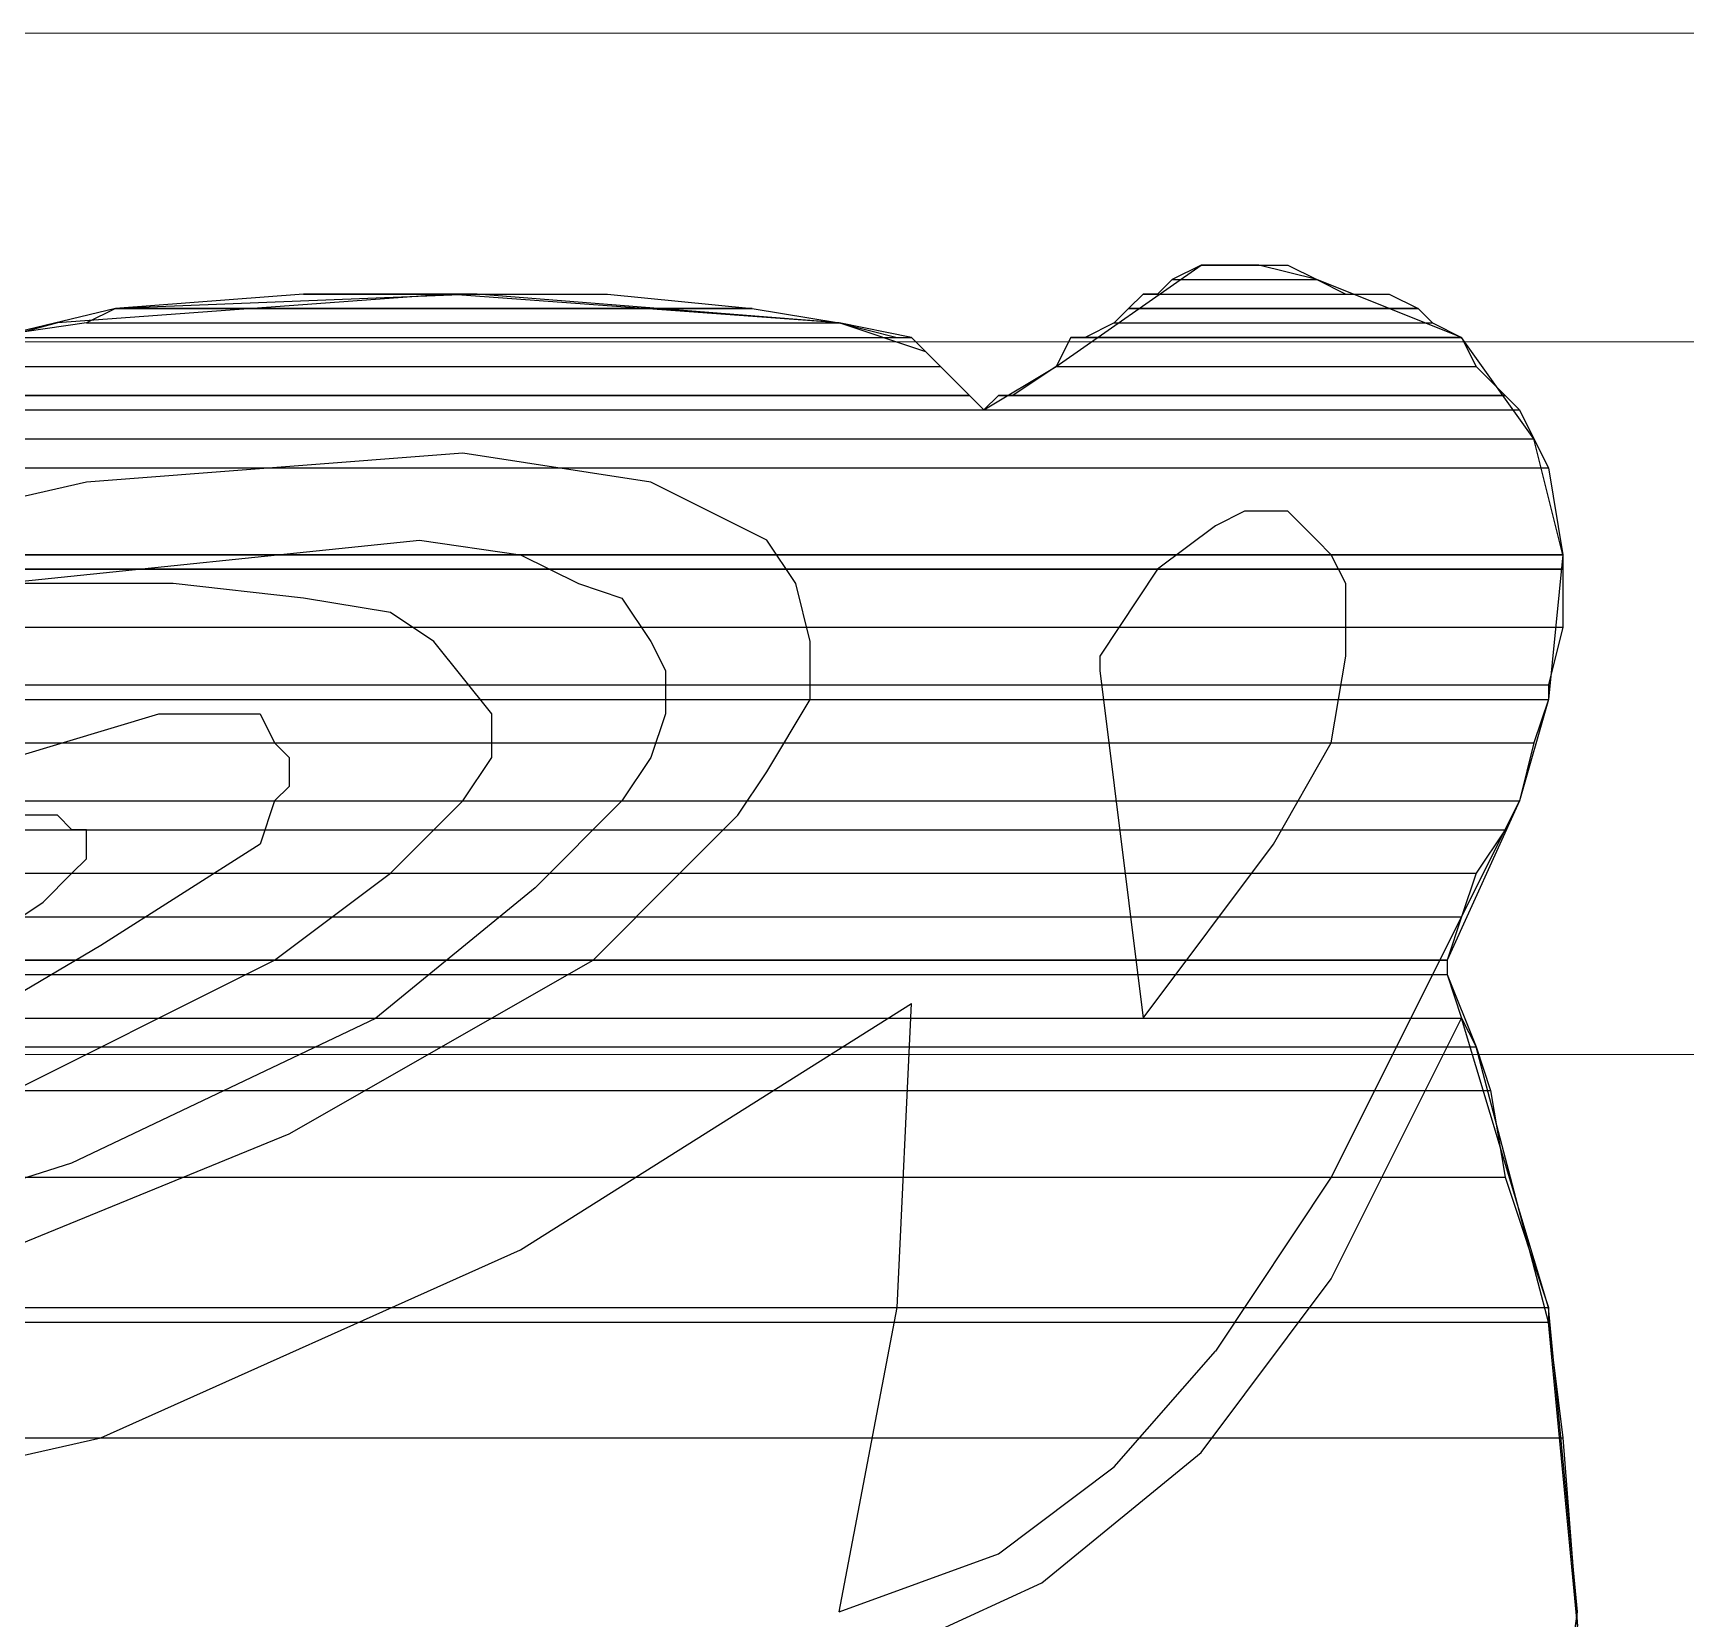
# Model space of a CAD drawing. Header units: millimetres. Extents: x 210628 to 232146, y -111309 to -91563.
# Drawn here: x 213820.56 to 213844.85, y -107120.09 to -107096.8 of the extents above; entities that cross this region are included whole.
import ezdxf

# ---------------------------------------------------------------- set-up
doc = ezdxf.new("R2010")
doc.units = ezdxf.units.MM
for name, color, linetype, lineweight in [('ahsap gor', 24, 'Continuous', 20), ('KP', 167, 'Continuous', 30), ('t_görünüş', 45, 'Continuous', 25), ('t_tarama', 253, 'Continuous', 5), ('ölçü', 251, 'Continuous', 5)]:
    doc.layers.add(name, color=color, linetype=linetype, lineweight=lineweight)

# ---------------------------------------------------------------- blocks, each defined once
blk = doc.blocks.new('logolutabela')
at = {"layer": 't_görünüş'}
for points in [[(318.055, 39.438), (318.339, 39.154), (319.758, 40.005), (322.596, 41.992)], [(318.055, 39.438), (318.339, 39.154), (319.758, 40.005), (322.596, 41.992)], [(318.339, 39.154), (319.758, 40.005), (322.596, 41.992)], [(322.596, 41.992), (322.028, 41.708), (324.866, 41.708)], [(323.731, 41.992), (322.596, 41.992), (324.298, 41.992)], [(322.596, 41.992), (324.298, 41.992), (324.866, 41.708)], [(324.866, 41.708), (323.731, 41.992), (322.596, 41.992)], [(324.866, 41.708), (323.731, 41.992), (322.596, 41.992)], [(324.866, 41.708), (323.731, 41.992), (322.596, 41.992)], [(322.028, 41.708), (321.744, 41.424), (325.432, 41.424)], [(322.028, 41.708), (324.866, 41.708), (325.432, 41.424)], [(327.702, 40.573), (324.866, 41.708)], [(327.702, 40.573), (324.866, 41.708)], [(327.702, 40.573), (324.866, 41.708)], [(315.503, 40.857), (307.842, 41.424), (300.182, 40.857), (292.804, 38.87)], [(315.503, 40.857), (308.41, 41.424), (301.316, 41.14), (294.223, 39.438)], [(315.503, 40.857), (308.41, 41.424), (301.316, 41.14), (294.223, 39.438)], [(305.005, 41.424), (301.316, 41.14), (313.8, 41.14)], [(308.41, 41.424), (305.005, 41.424), (310.962, 41.424)], [(305.005, 41.424), (310.962, 41.424), (313.8, 41.14)], [(321.461, 41.424), (321.177, 41.14), (326.851, 41.14)], [(321.744, 41.424), (321.461, 41.424), (326.284, 41.424)], [(321.461, 41.424), (326.284, 41.424), (326.851, 41.14)], [(321.744, 41.424), (326.284, 41.424)], [(300.748, 40.857), (298.763, 40.573), (316.638, 40.573)], [(301.316, 41.14), (300.748, 40.857), (315.503, 40.857)], [(300.748, 40.857), (315.503, 40.857), (316.638, 40.573)], [(301.316, 41.14), (313.8, 41.14), (315.503, 40.857)], [(318.055, 39.438), (316.92, 40.573), (315.503, 40.857)], [(318.055, 39.438), (316.92, 40.573), (315.503, 40.857)], [(318.339, 39.154), (317.204, 40.289), (315.503, 40.857)], [(320.893, 40.857), (320.326, 40.573), (327.702, 40.573)], [(321.177, 41.14), (320.893, 40.857), (327.135, 40.857)], [(320.893, 40.857), (327.135, 40.857), (327.702, 40.573)], [(321.177, 41.14), (326.851, 41.14), (327.135, 40.857)], [(298.479, 40.573), (297.06, 40.005), (317.488, 40.005)], [(298.763, 40.573), (298.479, 40.573), (316.92, 40.573)], [(298.479, 40.573), (316.92, 40.573), (317.488, 40.005)], [(298.763, 40.573), (316.92, 40.573)], [(320.042, 40.573), (319.758, 40.005), (327.986, 40.005)], [(320.326, 40.573), (320.042, 40.573), (327.702, 40.573)], [(320.042, 40.573), (327.702, 40.573), (327.986, 40.005)], [(329.689, 36.317), (329.121, 38.586), (327.702, 40.573)], [(329.689, 36.317), (329.121, 38.586), (327.702, 40.573)], [(329.689, 36.317), (329.121, 38.586), (327.702, 40.573)], [(297.06, 40.005), (294.223, 39.438), (318.055, 39.438)], [(297.06, 40.005), (317.488, 40.005), (318.055, 39.438)], [(319.758, 40.005), (318.907, 39.438), (328.554, 39.438)], [(319.758, 40.005), (327.986, 40.005), (328.554, 39.438)], [(293.939, 39.438), (293.371, 39.154), (318.339, 39.154)], [(294.223, 39.438), (293.939, 39.438), (318.055, 39.438)], [(293.939, 39.438), (318.055, 39.438), (318.339, 39.154)], [(318.623, 39.438), (318.339, 39.154), (328.837, 39.154)], [(318.907, 39.438), (318.623, 39.438), (328.554, 39.438)], [(318.623, 39.438), (328.554, 39.438), (328.837, 39.154)], [(293.371, 39.154), (291.954, 38.586), (329.121, 38.586)], [(293.371, 39.154), (328.837, 39.154), (329.121, 38.586)], [(291.954, 38.586), (289.967, 38.019), (329.405, 38.019)], [(291.954, 38.586), (329.121, 38.586), (329.405, 38.019)], [(298.479, 22.414), (304.721, 24.968), (310.679, 28.373), (312.381, 30.075), (313.516, 31.21), (314.084, 32.061), (314.935, 33.48), (314.935, 34.615), (314.651, 35.75), (314.084, 36.601), (312.949, 37.169), (311.814, 37.735), (308.126, 38.303), (300.748, 37.735), (294.506, 36.317)], [(289.967, 38.019), (285.995, 36.317), (329.689, 36.317)], [(289.967, 38.019), (329.405, 38.019), (329.689, 36.317)], [(322.879, 36.885), (321.744, 36.034), (320.609, 34.331), (320.609, 34.047), (321.461, 27.238), (324.014, 30.642), (325.148, 32.629), (325.432, 34.331), (325.432, 35.75), (325.148, 36.317), (324.866, 36.601), (324.582, 36.885), (324.298, 37.169), (323.447, 37.169), (322.879, 36.885)], [(285.995, 36.317), (285.427, 36.034), (329.689, 36.034)], [(285.995, 36.317), (329.689, 36.317), (329.689, 36.034)], [(294.223, 22.414), (288.265, 21.279), (298.763, 25.536), (304.437, 28.373), (306.707, 30.075), (307.558, 30.926), (308.126, 31.493), (308.692, 32.345), (308.692, 33.196), (307.558, 34.615), (306.707, 35.182), (305.005, 35.466), (302.451, 35.75), (299.047, 35.75), (307.275, 36.601)], [(307.275, 36.601), (309.26, 36.317), (310.395, 35.75), (311.246, 35.466), (311.814, 34.615), (312.098, 34.047), (312.098, 33.196), (311.814, 32.345), (311.246, 31.493), (309.544, 29.791), (306.423, 27.238)], [(329.689, 36.317), (329.405, 33.48), (328.837, 31.493), (325.148, 24.117), (322.879, 20.713)], [(329.689, 36.317), (329.405, 33.48), (328.837, 31.493), (327.419, 28.373), (327.419, 28.089), (327.986, 26.671)], [(329.689, 36.317), (329.405, 33.48), (328.837, 31.493), (327.419, 28.373), (327.419, 28.089), (327.986, 26.671)], [(284.86, 36.034), (282.874, 34.899), (329.689, 34.899)], [(285.427, 36.034), (284.86, 36.034), (329.689, 36.034)], [(284.86, 36.034), (329.689, 36.034), (329.689, 34.899)], [(282.874, 34.899), (280.32, 33.764), (329.405, 33.764)], [(282.874, 34.899), (329.689, 34.899), (329.405, 33.764)], [(280.32, 33.764), (280.32, 33.48), (329.405, 33.48)], [(280.32, 33.764), (329.405, 33.764), (329.405, 33.48)], [(280.32, 33.48), (278.618, 32.629), (329.121, 32.629)], [(280.32, 33.48), (329.405, 33.48), (329.121, 32.629)], [(296.493, 31.493), (302.167, 33.196), (304.153, 33.196), (304.437, 32.629), (304.721, 32.345), (304.721, 31.777), (304.437, 31.493), (304.153, 30.642), (301.032, 28.657), (294.79, 24.968)], [(295.074, 32.912), (289.4, 30.642), (285.995, 28.657), (284.008, 27.238), (283.442, 26.671), (282.874, 26.103), (282.874, 25.536), (282.59, 25.252), (282.874, 24.684), (283.158, 24.684), (283.726, 24.4), (284.576, 24.117), (289.967, 24.684), (294.79, 26.954), (299.047, 28.941), (299.898, 29.507), (300.464, 30.075), (300.748, 30.359), (300.748, 30.926), (300.464, 30.926), (300.182, 31.21), (298.763, 31.21), (297.628, 30.642), (295.925, 30.075)], [(278.618, 32.629), (277.199, 31.493), (328.837, 31.493)], [(278.618, 32.629), (329.121, 32.629), (328.837, 31.493)], [(277.199, 31.493), (276.348, 30.926), (328.554, 30.926)], [(277.199, 31.493), (328.837, 31.493), (328.554, 30.926)], [(276.348, 30.926), (275.496, 30.075), (327.986, 30.075)], [(276.348, 30.926), (328.554, 30.926), (327.986, 30.075)], [(275.496, 30.075), (274.646, 29.223), (327.702, 29.223)], [(275.496, 30.075), (327.986, 30.075), (327.702, 29.223)], [(274.646, 29.223), (274.079, 28.373), (327.419, 28.373)], [(274.646, 29.223), (327.702, 29.223), (327.419, 28.373)], [(274.079, 28.373), (273.795, 28.089), (327.419, 28.089)], [(274.079, 28.373), (327.419, 28.373), (327.419, 28.089)], [(273.795, 28.089), (273.227, 27.238), (327.702, 27.238)], [(273.795, 28.089), (327.419, 28.089), (327.702, 27.238)], [(273.227, 27.238), (273.227, 26.671), (327.986, 26.671)], [(273.227, 27.238), (327.702, 27.238), (327.986, 26.671)], [(315.786, 14.47), (319.474, 16.173), (322.596, 18.726), (325.148, 22.13), (327.702, 27.238)], [(283.158, 16.173), (292.236, 17.024), (301.032, 19.01), (309.26, 22.698), (316.92, 27.522)], [(294.223, 22.414), (300.464, 24.4), (306.423, 27.238)], [(315.503, 15.605), (316.638, 21.563), (316.92, 27.522)], [(329.121, 9.647), (329.972, 15.605), (329.405, 21.563), (327.702, 27.238)], [(273.227, 26.671), (272.376, 25.819), (328.27, 25.819)], [(273.227, 26.671), (327.986, 26.671), (328.27, 25.819)], [(329.405, 9.647), (329.972, 15.321), (329.405, 21.279), (327.986, 26.671)], [(329.405, 9.647), (329.972, 15.321), (329.405, 21.279), (327.986, 26.671)], [(272.376, 25.819), (271.809, 24.117), (328.554, 24.117)], [(272.376, 25.819), (328.27, 25.819), (328.554, 24.117)], [(271.809, 24.117), (271.525, 21.563), (329.405, 21.563)], [(271.809, 24.117), (328.554, 24.117), (329.405, 21.563)], [(271.525, 21.563), (271.525, 21.279), (329.405, 21.279)], [(271.525, 21.563), (329.405, 21.563), (329.405, 21.279)], [(271.525, 21.279), (271.809, 19.01), (329.689, 19.01)], [(271.525, 21.279), (329.405, 21.279), (329.689, 19.01)], [(315.503, 15.605), (318.623, 16.74), (320.893, 18.443), (322.879, 20.713)], [(271.809, 19.01), (329.689, 19.01), (329.972, 15.321)]]:
    blk.add_lwpolyline(points, dxfattribs=at)
for points in [[(301.316, 41.14), (301.316, 41.14), (313.8, 41.14), (313.8, 41.14), (313.8, 41.14), (301.316, 41.14), (301.316, 41.14)], [(301.316, 41.14), (301.316, 41.14), (313.8, 41.14), (313.8, 41.14), (313.8, 41.14), (301.316, 41.14), (301.316, 41.14)], [(321.177, 41.14), (321.177, 41.14), (326.851, 41.14), (326.851, 41.14), (326.851, 41.14), (321.177, 41.14), (321.177, 41.14)], [(321.177, 41.14), (321.177, 41.14), (326.851, 41.14), (326.851, 41.14), (326.851, 41.14), (321.177, 41.14), (321.177, 41.14)], [(320.326, 40.573), (320.326, 40.573), (327.702, 40.573), (327.702, 40.573), (327.702, 40.573), (320.326, 40.573), (320.326, 40.573)], [(294.223, 39.438), (294.223, 39.438), (318.055, 39.438), (318.055, 39.438), (318.055, 39.438), (294.223, 39.438), (294.223, 39.438)], [(318.907, 39.438), (318.907, 39.438), (328.554, 39.438), (328.554, 39.438), (328.554, 39.438), (318.907, 39.438), (318.907, 39.438)], [(285.995, 36.317), (285.995, 36.317), (329.689, 36.317), (329.689, 36.317), (329.689, 36.317), (285.995, 36.317), (285.995, 36.317)], [(285.995, 36.317), (285.995, 36.317), (329.689, 36.317), (329.689, 36.317), (329.689, 36.317), (285.995, 36.317), (285.995, 36.317)], [(285.427, 36.034), (285.427, 36.034), (329.689, 36.034), (329.689, 36.034), (329.689, 36.034), (285.427, 36.034), (285.427, 36.034)], [(274.079, 28.373), (274.079, 28.373), (327.419, 28.373), (327.419, 28.373), (327.419, 28.373), (274.079, 28.373), (274.079, 28.373)], [(274.079, 28.373), (274.079, 28.373), (327.419, 28.373), (327.419, 28.373), (327.419, 28.373), (274.079, 28.373), (274.079, 28.373)]]:
    blk.add_open_spline(points, degree=3, knots=[0, 0, 0, 0, 1, 1, 1, 2, 2, 2, 2], dxfattribs=at)
blk = doc.blocks.new('SDG')
at = {"layer": 'ölçü'}
blk.add_line((242801.141, -106522.133, 0.002), (243190.241, -106522.133, 0.002), dxfattribs=at)
at = {"layer": 't_tarama', "linetype": 'Continuous', "xscale": 0.7495488, "yscale": 0.7495488, "zscale": 0.7495488}
blk.add_blockref('logolutabela', (242813.878, -106552.482, 0.002), dxfattribs=at)

msp = doc.modelspace()

# ---------------------------------------------------------------- linework, layer by layer
at = {"layer": 'ahsap gor'}
for p, q in [((213657.886, -107096.8, 0.002), (213899.884, -107096.8, 0.002)), ((213657.886, -107111.8, 0.002), (213899.884, -107111.8, 0.002))]:
    msp.add_line(p, q, dxfattribs=at)

# ---------------------------------------------------------------- block references
at = {"layer": 'KP'}
msp.add_blockref('SDG', (-29217.955, -579.2, -0.002), dxfattribs=at)
at = {"layer": 'KP', "lineweight": 100}
msp.add_blockref('SDG', (-29217.955, -579.2, -0.002), dxfattribs=at)

doc.saveas('drawing.dxf')
